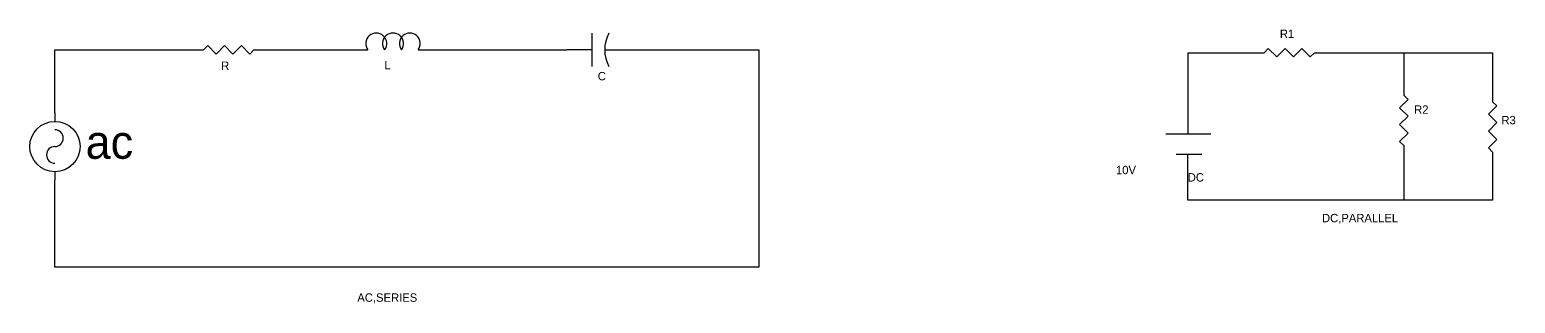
# Model space of a CAD drawing. Header units: inches. Extents: x 22.3 to 44.7, y 10.6 to 12.5.
# Drawn here: x 22.34 to 31.19, y 10.6 to 12.23 of the extents above; entities that cross this region are included whole.
import ezdxf

# ---------------------------------------------------------------- set-up
doc = ezdxf.new("R2010")
doc.units = ezdxf.units.IN
doc.header["$MEASUREMENT"] = 0

# ---------------------------------------------------------------- blocks, each defined once
blk = doc.blocks.new('Resistor')
at = {"color": 7}
blk.add_lwpolyline([(0, 0), (0.05, 0), (0.075, 0.025), (0.125, -0.025), (0.175, 0.025), (0.225, -0.025), (0.275, 0.025), (0.325, -0.025), (0.35, 0), (0.4, 0)], dxfattribs=at)
blk = doc.blocks.new('Generator - AC')
at = {"color": 7}
for p, q in [((0, 0), (0.05, 0)), ((0.35, 0), (0.4, 0))]:
    blk.add_line(p, q, dxfattribs=at)
blk.add_circle((0.2, 0), 0.15, dxfattribs=at)
for centre, start, end in [((0.15, 0), 0, 180), ((0.25, 0), 180, 0)]:
    blk.add_arc(centre, 0.05, start, end, dxfattribs=at)
blk = doc.blocks.new('Inductor')
at = {"color": 7}
for p, q in [((0, 0), (0.05, 0)), ((0.35, 0), (0.4, 0))]:
    blk.add_line(p, q, dxfattribs=at)
for centre in [(0.1, 0.0375), (0.2, 0.0375), (0.3, 0.0375)]:
    blk.add_arc(centre, 0.0625, 323.1301, 216.8699, dxfattribs=at)
blk = doc.blocks.new('Capacitor')
at = {"color": 7}
for p, q in [((0.15, -0.1), (0.15, 0.1)), ((0.15, 0), (0, 0)), ((0.225, 0), (0.4, 0))]:
    blk.add_line(p, q, dxfattribs=at)
blk.add_arc((0.4375, 0), 0.2125, 151.9275, 208.0725, dxfattribs=at)

msp = doc.modelspace()

# ---------------------------------------------------------------- linework, layer by layer
for p, q in [((22.4914, 11.7342), (22.4914, 12.1106)), ((22.4914, 12.1106), (23.3268, 12.1106)), ((23.7268, 12.1106), (24.3049, 12.1106)), ((24.7049, 12.1106), (25.5403, 12.1106)), ((25.9403, 12.1106), (26.6827, 12.1106)), ((26.6827, 12.1106), (26.6827, 10.8149)), ((29.2406, 11.6095), (29.2406, 12.0932)), ((29.2406, 12.0932), (29.6419, 12.0932)), ((30.0419, 12.0932), (30.524, 12.0932)), ((30.524, 12.0932), (30.524, 11.8895)), ((30.524, 12.0932), (31.0526, 12.0932)), ((31.0526, 12.0932), (31.0526, 11.8514)), ((29.1069, 11.6095), (29.3744, 11.6095)), ((29.1674, 11.4886), (29.3202, 11.4886)), ((29.2374, 11.2149), (29.2374, 11.4822)), ((30.524, 11.4895), (30.524, 11.2149)), ((31.0526, 11.4514), (31.0526, 11.2149)), ((22.4919, 10.8149), (22.4914, 11.3342)), ((31.0526, 11.2149), (29.2374, 11.2149)), ((26.6827, 10.8149), (22.4919, 10.8149))]:
    msp.add_line(p, q)

# ---------------------------------------------------------------- block references
for name, p in [('Inductor', (24.3049, 12.1106)), ('Capacitor', (25.5403, 12.1106)), ('Resistor', (23.3268, 12.1106)), ('Resistor', (29.6419, 12.0932))]:
    msp.add_blockref(name, p)
at = {"rotation": 270}
for name, p in [('Resistor', (30.524, 11.8895)), ('Resistor', (31.0526, 11.8514)), ('Generator - AC', (22.4914, 11.7342))]:
    msp.add_blockref(name, p, dxfattribs=at)

# ---------------------------------------------------------------- texts
at = {"attachment_point": 1}
for s, insert, char_height, width in [('R1', (29.7858, 12.2308), 0.05, 0.01942), ('R', (23.4816, 12.0409), 0.05, 0.042314), ('L', (24.4535, 12.0445), 0.05, 0.021726), ('R2', (30.5857, 11.7794), 0.05, 0.002416), ('R3', (31.1052, 11.7166), 0.05, 0.002416), ('ac', (22.6747, 11.6611), 0.2, 0.011914), ('DC ', (29.2374, 11.3754), 0.05, 0.058027), ('DC,PARALLEL', (30.0368, 11.1327), 0.05, 0.053668), ('AC,SERIES ', (24.2923, 10.6587), 0.05, 0.003971)]:
    msp.add_mtext(s, dxfattribs=dict(at, insert=insert, char_height=char_height, width=width))
at = {"char_height": 0.05, "attachment_point": 1}
for s, insert in [('C', (25.7241, 11.9787)), ('10V', (28.8099, 11.4191))]:
    msp.add_mtext(s, dxfattribs=dict(at, insert=insert))

doc.saveas('drawing.dxf')
